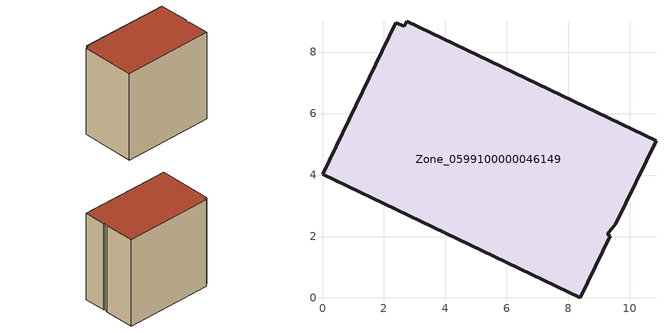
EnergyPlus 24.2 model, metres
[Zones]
Zone_0599100000046149
 floor ground (C_G): 10.85,5.12 9.54,2.42 9.26,2.07 9.35,2.02 8.38,0 0,4.02 2.38,8.96 2.65,8.84 2.73,9.01 z4.48
 wall outside (C_F): 8.38,0 9.35,2.02 9.26,2.07 9.54,2.42 10.85,5.12 2.73,9.01 2.65,8.84 2.38,8.96 0,4.02 8.38,0 z4.48:13.52
 roof outside (C_R): 2.73,9.01 2.65,8.84 2.38,8.96 0,4.02 8.38,0 9.35,2.02 9.26,2.07 9.54,2.42 10.85,5.12 z13.52
[BUILDING]
Pand.0599100000046149: North Axis=0; Terrain=City; Loads Convergence Tolerance Value=0.04; Temperature Convergence Tolerance Value=0.4; Solar Distribution=FullExterior; Maximum Number of Warmup Days=25; Minimum Number of Warmup Days=1
[Site:Location]
Rotterdam.The.Hague.AP_ZH_NLD Design_Conditions: Latitude=51.96; Longitude=4.45; Time Zone=1; Elevation=-4.5
[SITE:GROUNDTEMPERATURE:BUILDINGSURFACE]
18, 18, 18, 18, 18, 18, 18, 18, 18, 18, 18, 18
[MATERIAL] Thermal Absorptance=0.9; Solar Absorptance=0.7; Visible Absorptance=0.7
Name | Roughness | Thickness | Conductivity | Density | Specific Heat
G.TC.1992-2005 | MediumSmooth | 0.15 | 0.06 | 540 | 1210
F.TC.1992-2005 | Rough | 0.3 | 0.12 | 1920 | 840
R.TC.1992-2005 | MediumRough | 0.2 | 0.08 | 1500 | 1000
[CONSTRUCTION]
C_G: G.TC.1992-2005
C_F: F.TC.1992-2005
C_R: R.TC.1992-2005
[ZONE]
Zone_0599100000046149: Type=1; Multiplier=1; Ceiling Height=Autocalculate; Volume=Autocalculate; Floor Area=autocalculate; Part of Total Floor Area=Yes
[ZONEINFILTRATION:DESIGNFLOWRATE]
Infil_Zone_0599100000046149: Zone or ZoneList or Space or SpaceList=Zone_0599100000046149; Schedule=AlwaysOn; Design Flow Rate Calculation Method=Flow/Area; Flow Rate per Floor Area=0.0015; Constant Term Coefficient=1; Temperature Term Coefficient=0; Velocity Term Coefficient=0; Velocity Squared Term Coefficient=0
[HVACTEMPLATE:ZONE:IDEALLOADSAIRSYSTEM]
Zone_0599100000046149: Maximum Heating Supply Air Temperature=50; Minimum Cooling Supply Air Temperature=13; Maximum Heating Supply Air Humidity Ratio=0.0156; Minimum Cooling Supply Air Humidity Ratio=0.0077; Heating Limit=NoLimit; Cooling Limit=NoLimit; Dehumidification Control Type=ConstantSensibleHeatRatio; Cooling Sensible Heat Ratio=0.7; Dehumidification Setpoint=60; Humidification Control Type=None; Humidification Setpoint=30; Outdoor Air Method=None; Outdoor Air Flow Rate per Person=0.00944; Outdoor Air Flow Rate per Zone Floor Area=0; Outdoor Air Flow Rate per Zone=0; Demand Controlled Ventilation Type=None; Outdoor Air Economizer Type=NoEconomizer; Heat Recovery Type=None; Sensible Heat Recovery Effectiveness=0.7; Latent Heat Recovery Effectiveness=0.65
[ZONECONTROL:THERMOSTAT]
ThermostatControl_Zone_0599100000046149: Zone or ZoneList=Zone_0599100000046149; Control Type Schedule=DualSetpointControlType; Control 1=Thermostat_Zone_0599100000046149; Temperature Difference Between Cutout And Setpoint=0
[THERMOSTATSETPOINT:DUALSETPOINT]
Thermostat_Zone_0599100000046149: Heating Setpoint Temperature Schedule=HeatingSetpoint_Zone_0599100000046149; Cooling Setpoint Temperature Schedule=CoolingSetpoint_Zone_0599100000046149
[SCHEDULE:COMPACT]
HeatingSetpoint_Zone_0599100000046149: Through: 12/31, For: AllDays, Until: 24:00, 21
CoolingSetpoint_Zone_0599100000046149: Through: 12/31, For: AllDays, Until: 24:00, 24
DualSetpointControlType: Through: 12/31, For: AllDays, Until: 24:00, 4
AlwaysOn: Through: 12/31, For: AllDays, Until: 24:00, 1
